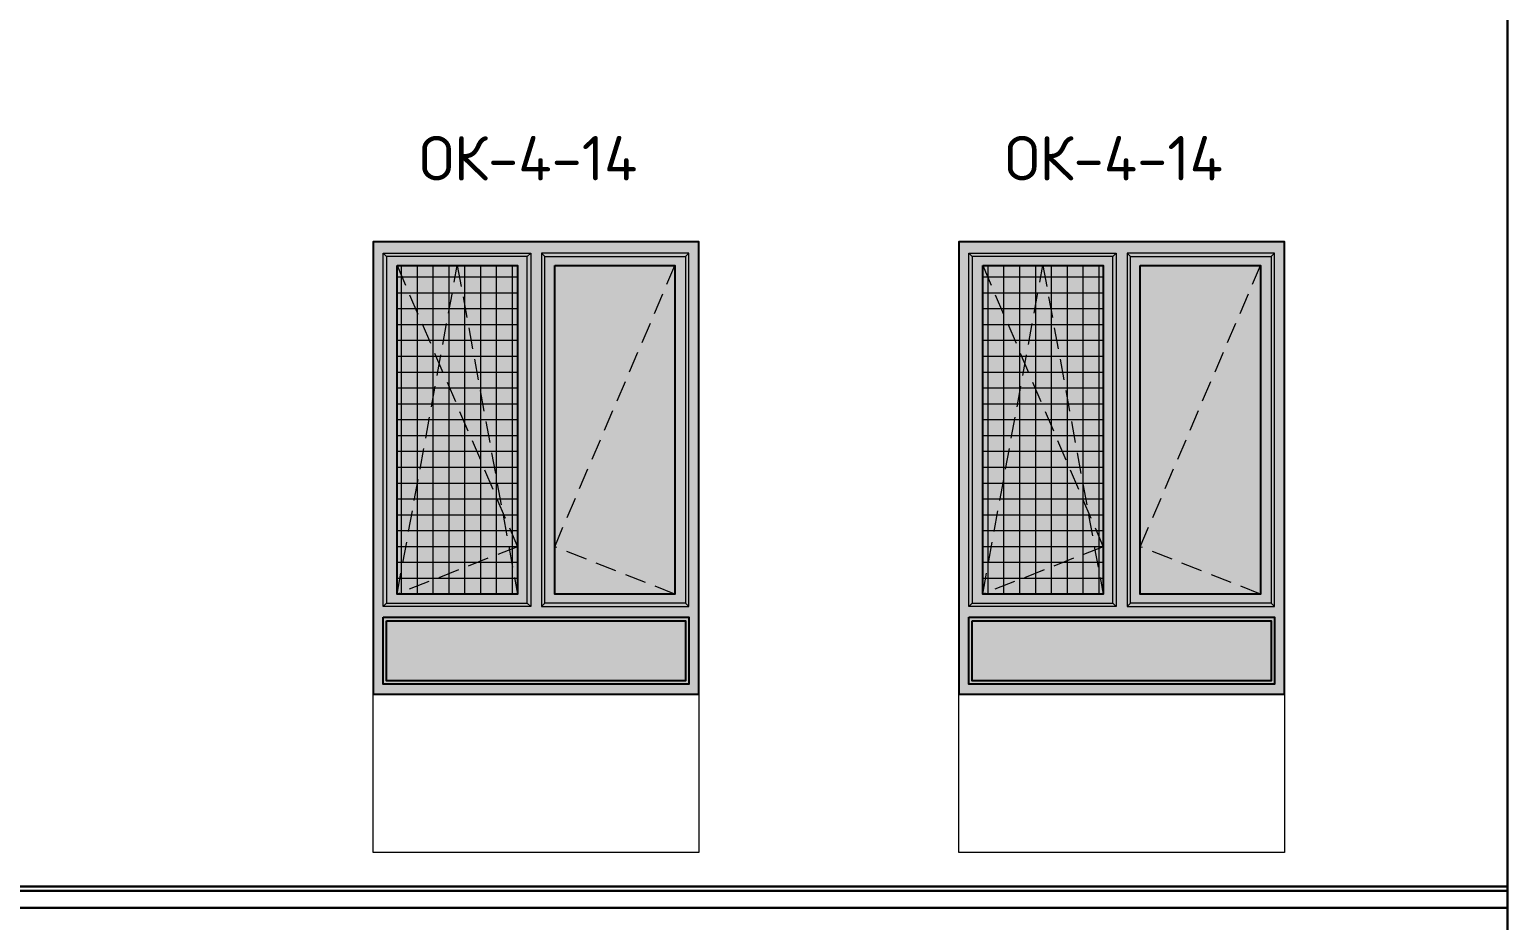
# Model space of a CAD drawing. Header units: millimetres. Extents: x -136099598 to 9192475, y 0 to 555997.
# Drawn here: x -288248 to -281257, y 296184 to 300397 of the extents above; entities that cross this region are included whole.
import ezdxf
from ezdxf import colors
from ezdxf.entities.mleader import LeaderData, LeaderLine
from ezdxf.math import Vec2, Vec3

# ---------------------------------------------------------------- set-up
doc = ezdxf.new("R2010")
doc.units = ezdxf.units.MM
doc.header["$MEASUREMENT"] = 0
doc.linetypes.add('ADSK_Штриховая_ш2 п1', pattern=[3, 2, -1])
doc.layers.get('0').update_dxf_attribs({"color": 250, "lineweight": 9})
doc.layers.add('!_Окно_00_Штрих_Стекло', color=7, linetype='Continuous', lineweight=0, true_color=0x737373)
doc.layers.add('RAL 7016', color=7, linetype='Continuous', lineweight=0, true_color=0x383e42)
for name, color, linetype in [('PDF _0', 7, 'Continuous'), ('PDF _PDF _0', 7, 'Continuous'), ('PDF _Текст', 7, 'Continuous')]:
    doc.layers.add(name, color=color, linetype=linetype)
for name, color, linetype, lineweight in [('АР_Карниз основная часть 4 этажа', 103, 'Continuous', 30), ('АР_колонны металлические', 251, 'Continuous', 30), ('АР_Отметки', 250, 'Continuous', 15), ('РАЗМЕРЫ ВНУТРЕННИЕ', 137, 'Continuous', 5), ('СТЕНЫ кирпич ЛИДЕР', 250, 'Continuous', 15)]:
    doc.layers.add(name, color=color, linetype=linetype, lineweight=lineweight)
doc.styles.add('ISOCPEUR', font='isocpeur.ttf', dxfattribs={"width": 0.7})
doc.styles.add('PDF ISOCPEUR', font='isocpeur.ttf')

# ---------------------------------------------------------------- blocks, each defined once
blk = doc.blocks.new('_DotSmall')
at = {"color": 0, "linetype": 'ByBlock', "const_width": 0.5}
blk.add_lwpolyline([(-0.0625, 0, 1), (0.0625, 0, 1)], format="xyb", close=True, dxfattribs=at)
blk = doc.blocks.new('ОК4-14')
at = {"layer": '!_Окно_00_Штрих_Стекло'}
h = blk.add_hatch(color=256, dxfattribs=at)
h.dxf.hatch_style = 1
h.set_gradient(color1=(70, 92, 124), color2=(219, 225, 235), name='CURVED')
h.paths.add_polyline_path([(23636.5, 299280.5), (24205.6, 299280.5), (24205.6, 297727), (23636.5, 297727)])
h.paths.add_polyline_path([(24950.7, 299280.5), (24381.6, 299280.5), (24381.6, 297727), (24950.7, 297727)])
h.paths.add_polyline_path([(23586.5, 297601), (25000.7, 297601), (25000.7, 297316.6), (23586.5, 297316.6)])
at = {"layer": 'PDF _PDF _0', "lineweight": 0, "true_color": 0x636466}
h = blk.add_hatch(dxfattribs=at)
h.set_pattern_fill('ANSI37', color=251, scale=600, angle=135)
h.set_pattern_definition([(180, (23786.5, 297727.05), (-7e-15, -75), []), (270, (23786.5, 297727.05), (75, -1e-14), [])])
h.paths.add_polyline_path([(24205.6, 297727), (24205.6, 299280.5), (23636.5, 299280), (23636.5, 297727.6)])
at = {"layer": 'RAL 7016'}
h = blk.add_hatch(color=256, dxfattribs=at)
h.dxf.hatch_style = 1
h.paths.add_polyline_path([(23523.5, 297253.6), (25063.7, 297253.6), (25063.7, 299393.5), (23523.5, 299393.5)])
h.paths.add_polyline_path([(23586.5, 297601), (25000.7, 297601), (25000.7, 297316.6), (23586.5, 297316.6)], flags=16)
h.paths.add_polyline_path([(24381.6, 299280.5), (24950.7, 299280.5), (24950.7, 297727), (24381.6, 297727)], flags=16)
h.paths.add_polyline_path([(23636.5, 299280.5), (24205.6, 299280.5), (24205.6, 297727), (23636.5, 297727)], flags=16)
at = {"layer": 'PDF _0', "linetype": 'ADSK_Штриховая_ш2 п1', "lineweight": 0, "ltscale": 50}
for p, q in [((23636.5, 299280.5), (24205.6, 297951)), ((23636.5, 297727), (23921, 299280.5)), ((23921, 299280.5), (24205.6, 297727)), ((24381.6, 297951), (24950.7, 299280.5)), ((24205.6, 297951), (23636.5, 297727)), ((24950.7, 297727), (24381.6, 297951))]:
    blk.add_line(p, q, dxfattribs=at)
at = {"layer": 'PDF _Текст'}
for points in [[(23523.5, 297253.6), (25063.7, 297253.6), (25063.7, 299393.5), (23523.5, 299393.5)], [(23636.5, 299280.5), (24205.6, 299280.5), (24205.6, 297727), (23636.5, 297727)], [(24381.6, 299280.5), (24950.7, 299280.5), (24950.7, 297727), (24381.6, 297727)], [(23570.5, 297617), (25016.7, 297617), (25016.7, 297300.6), (23570.5, 297300.6)], [(23586.5, 297601), (25000.7, 297601), (25000.7, 297316.6), (23586.5, 297316.6)]]:
    blk.add_lwpolyline(points, close=True, dxfattribs=at)
at = {"layer": 'РАЗМЕРЫ ВНУТРЕННИЕ'}
for p, q in [((23570.5, 299339.5), (23586.5, 299323.5)), ((24252.1, 299323.5), (24268.1, 299339.5)), ((24335.1, 299323.5), (24319.1, 299339.5)), ((25016.7, 299339.5), (25000.7, 299323.5)), ((23586.5, 297684), (23570.5, 297668)), ((24252.1, 297684), (24268.1, 297668)), ((24335.1, 297684), (24319.1, 297668)), ((25000.7, 297684), (25016.7, 297668))]:
    blk.add_line(p, q, dxfattribs=at)
at = {"layer": 'РАЗМЕРЫ ВНУТРЕННИЕ', "color": 7}
for points in [[(24268.1, 297668), (23570.5, 297668), (23570.5, 299339.5), (24268.1, 299339.5)], [(24319.1, 297668), (25016.7, 297668), (25016.7, 299339.5), (24319.1, 299339.5)]]:
    blk.add_lwpolyline(points, close=True, dxfattribs=at)
at = {"layer": 'РАЗМЕРЫ ВНУТРЕННИЕ'}
for points in [[(23586.5, 297684), (24252.1, 297684), (24252.1, 299323.5), (23586.5, 299323.5)], [(25000.7, 297684), (24335.1, 297684), (24335.1, 299323.5), (25000.7, 299323.5)]]:
    blk.add_lwpolyline(points, close=True, dxfattribs=at)
at = {"layer": 'PDF _Текст', "lineweight": 0, "insert": (23740.9, 299682.6), "char_height": 209.99, "attachment_point": 7, "style": 'PDF ISOCPEUR'}
blk.add_mtext('ОК-4-14', dxfattribs=at)

msp = doc.modelspace()

# ---------------------------------------------------------------- linework, layer by layer
at = {"layer": 'АР_Карниз основная часть 4 этажа', "ltscale": 150}
for points in [[(-310755.7, 296343.6), (-281257, 296343.6)], [(-310755.7, 296323.6), (-281257, 296323.6)], [(-310755.7, 296243.6), (-281257, 296243.6)]]:
    msp.add_lwpolyline(points, dxfattribs=at)
at = {"layer": 'СТЕНЫ кирпич ЛИДЕР', "lineweight": 30, "ltscale": 100}
msp.add_line((-281257, 287444.8), (-281257, 308453.6), dxfattribs=at)
at = {"layer": 'СТЕНЫ кирпич ЛИДЕР', "ltscale": 100}
for points in [[(-286622, 297253.6), (-285081.8, 297253.6), (-285081.8, 296505.1), (-286622, 296505.1)], [(-283852, 297253.6), (-282311.8, 297253.6), (-282311.8, 296505.1), (-283852, 296505.1)]]:
    msp.add_lwpolyline(points, close=True, dxfattribs=at)

# ---------------------------------------------------------------- block references
at = {"layer": 'АР_колонны металлические'}
for p in [(-310145.5, 0), (-307375.5, 0)]:
    msp.add_blockref('ОК4-14', p, dxfattribs=at)

# ---------------------------------------------------------------- leaders
at = {"layer": 'АР_Отметки'}
ml = msp.add_multileader_mtext('Standard', dxfattribs=at)
ml.set_content('Л.4', color=256, style='ISOCPEUR')
ml.set_leader_properties(color=256, linetype='Continuous', lineweight=-1)
ml.set_arrow_properties(name='DOTSMALL')
ml.build(insert=Vec2(0, 0))
ml.multileader.update_dxf_attribs({"has_text_frame": 1, "text_left_attachment_type": 4, "text_right_attachment_type": 4, "dogleg_length": 100, "arrow_head_size": 180})
ctx = ml.context
ctx.base_point, ctx.char_height, ctx.arrow_head_size, ctx.landing_gap_size, ctx.plane_origin = Vec3(-311135.8, 538598.3), 250, 180, 50, Vec3(-283015.4, 526440.7)
ctx.left_attachment, ctx.right_attachment = 4, 4
notes = []
notes.append((ctx, [(0, (0, 0, 0), (0, 0), (1, 0), 1, [])]))
ctx.mtext.insert, ctx.mtext.width, ctx.mtext.line_spacing_style, ctx.mtext.flow_direction = Vec3(-311085.8, 538931.7), 852.697, 2, 5
ml = msp.add_multileader_mtext('Standard', dxfattribs=at)
ml.set_content('+19,400', color=256, style='ISOCPEUR')
ml.set_leader_properties(color=256, linetype='Continuous', lineweight=-1)
ml.set_arrow_properties(name='DOTSMALL')
ml.build(insert=Vec2(0, 0))
ml.multileader.update_dxf_attribs({"has_text_frame": 1, "text_left_attachment_type": 4, "text_right_attachment_type": 4, "dogleg_length": 100, "arrow_head_size": 180})
ctx = ml.context
ctx.base_point, ctx.char_height, ctx.arrow_head_size, ctx.landing_gap_size, ctx.plane_origin = Vec3(-322660.1, 485151.1), 250, 180, 50, Vec3(-322657.2, 482963.8)
ctx.left_attachment, ctx.right_attachment = 4, 4
notes.append((ctx, [(0, (0, 0, 0), (0, 0), (1, 0), 1, [])]))
ctx.mtext.insert, ctx.mtext.width, ctx.mtext.defined_height, ctx.mtext.line_spacing_style, ctx.mtext.flow_direction = Vec3(-322610.1, 485484.5), 696.035, 776.5, 2, 5
for ctx, leaders in notes:
    for number, flags, end, landing, length, lines in leaders:
        leader = LeaderData()
        leader.index, (leader.has_last_leader_line, leader.has_dogleg_vector, leader.attachment_direction) = number, flags
        leader.last_leader_point, leader.dogleg_vector, leader.dogleg_length = Vec3(end), Vec3(landing), length
        for number, points, colour, breaks in lines:
            line = LeaderLine()
            line.index, line.vertices, line.color, line.breaks = number, Vec3.list(points), colors.encode_raw_color(colour), breaks
            leader.lines.append(line)
        ctx.leaders.append(leader)

doc.saveas('drawing.dxf')
